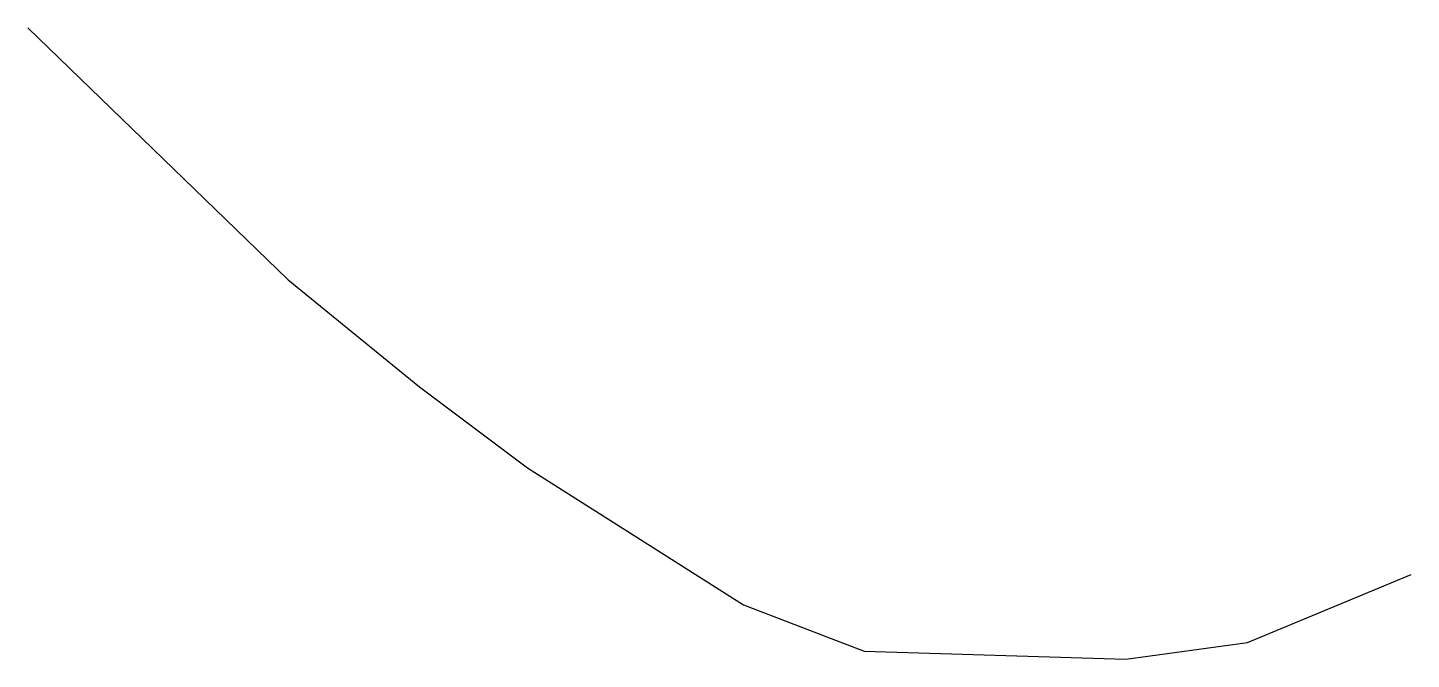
# Model space of a CAD drawing. Header units: millimetres. Extents: x 612817.2 to 612847.3, y 1318422.8 to 1318436.6.
import ezdxf

# ---------------------------------------------------------------- set-up
doc = ezdxf.new("R2010")
doc.units = ezdxf.units.MM

msp = doc.modelspace()

# ---------------------------------------------------------------- linework, layer by layer
msp.add_lwpolyline([(612817.24, 1318436.554), (612822.902, 1318431.076), (612825.758, 1318428.753), (612828.105, 1318426.998), (612832.795, 1318424.018), (612835.421, 1318423.013), (612841.103, 1318422.837), (612843.751, 1318423.204), (612847.31, 1318424.681)])

doc.saveas('drawing.dxf')
